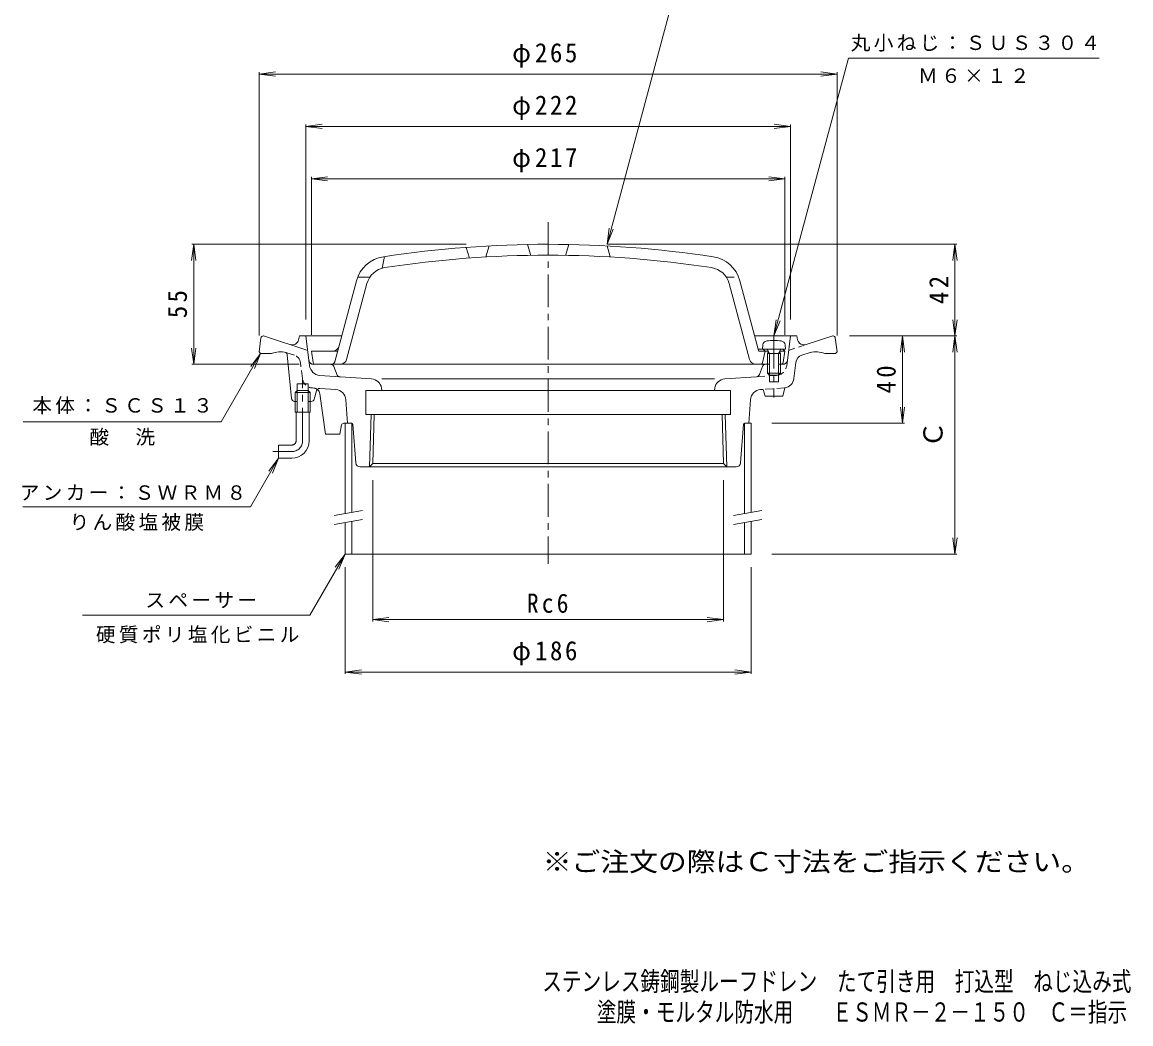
# Model space of a CAD drawing. Units: millimetres, scale not verified, with parts at other scales. Extents: x -279 to 229, y -346 to 350.
# Drawn here: x -279 to 229, y -346 to 113 of the extents above; entities that cross this region are included whole.
import ezdxf
from ezdxf.enums import TextEntityAlignment as Align

# ---------------------------------------------------------------- set-up
doc = ezdxf.new("R2010")
doc.units = ezdxf.units.MM
doc.header["$LTSCALE"] = 3
for name, pattern in [('CHAIN1', [8, 5, -1, 1, -1]), ('DASHED1', [1.8, 1.2, -0.6]), ('DOUBLE_CHAIN2', [12.8, 9, -1, 0.6, -0.6, 0.6, -1])]:
    doc.linetypes.add(name, pattern=pattern)
for name, color, linetype, lineweight in [('0-0_通り芯', 3, 'Continuous', 9), ('0-2_仕上', 6, 'Continuous', 9), ('0-3_建具', 4, 'Continuous', 9), ('0-4_その他', 7, 'Continuous', 9), ('0-5_寸法', 7, 'Continuous', 9)]:
    doc.layers.add(name, color=color, linetype=linetype, lineweight=lineweight)
doc.layers.add('F-5_F-5ﾚｲﾔ', color=6, linetype='Continuous')
doc.styles.add('ＭＳ ゴシック', font='')
doc.styles.get('ＭＳ ゴシック').set_extended_font_data('MS Gothic')

msp = doc.modelspace()

# ---------------------------------------------------------------- linework, layer by layer
at = {"layer": '0-0_通り芯', "linetype": 'CHAIN1'}
for p, q in [((-37.987, 21.337), (-37.987, -135.296)), ((-150.486, -78.836), (-150.486, -51.068)), ((-164.211, -83.836), (-155.486, -83.836))]:
    msp.add_line(p, q, dxfattribs=at)
at = {"layer": '0-0_通り芯'}
for p, q in [((-170.393, -38.086), (-169.596, -31.712)), ((-168.604, -30.836), (-168.487, -30.836)), ((-148.176, -37.435), (-168.486, -30.836)), ((-152.329, -32.56), (-151.986, -30.836)), ((-151.986, -30.836), (-132.611, -30.836)), ((-147.308, -44.508), (-148.986, -30.836)), ((56.638, -30.836), (76.013, -30.836)), ((71.633, -42.08), (73.014, -30.836)), ((76.356, -32.56), (76.013, -30.836)), ((80.225, -34.829), (92.513, -30.836)), ((92.631, -30.836), (92.513, -30.836)), ((94.42, -38.086), (93.623, -31.712)), ((-170.393, -38.086), (-169.731, -38.836)), ((-169.731, -38.836), (-164.731, -38.836)), ((-157.521, -39.554), (-155.616, -59.479)), ((82.03, -38.448), (78.286, -39.665)), ((93.758, -38.836), (88.758, -38.836)), ((94.42, -38.086), (93.758, -38.836)), ((60.189, -44.898), (58.819, -48.482)), ((61.624, -43.836), (63.383, -43.836)), ((67.643, -43.836), (69.648, -43.836)), ((74.653, -50.303), (75.552, -42.981)), ((-118.921, -50.561), (-142.695, -48.898)), ((-114.153, -50.561), (38.18, -50.561)), ((42.948, -50.561), (57.492, -49.544)), ((-153.036, -65.836), (-153.036, -52.836)), ((-147.936, -52.836), (-153.036, -52.836)), ((-147.936, -52.836), (-147.936, -65.836)), ((-147.936, -55.836), (-147.036, -56.736)), ((-142.56, -54.923), (-135.339, -55.428)), ((-121.487, -55.836), (45.513, -55.836)), ((-121.487, -55.836), (-121.487, -66.836)), ((-114.338, -54.727), (-114.153, -55.836)), ((38.365, -54.727), (38.18, -55.836)), ((45.513, -55.836), (45.513, -66.836)), ((59.366, -55.428), (60.513, -55.347)), ((61.513, -58.362), (60.513, -55.347)), ((67.643, -51.836), (63.383, -51.836)), ((69.513, -58.362), (70.516, -54.625)), ((-153.036, -60.836), (-154.181, -60.836)), ((-146.603, -60.836), (-147.936, -60.836)), ((-147.036, -56.736), (-147.036, -65.836)), ((-144.108, -56.012), (-145.166, -59.766)), ((-142.643, -57.291), (-139.987, -75.836)), ((-130.698, -60.085), (-129.987, -70.836)), ((54.725, -60.085), (54.013, -70.836)), ((61.513, -58.362), (69.513, -58.362)), ((-153.936, -65.836), (-147.036, -65.836)), ((-153.487, -78.836), (-153.487, -65.836)), ((-147.486, -78.836), (-147.486, -65.836)), ((-131.637, -70.836), (-127.948, -70.836)), ((-121.487, -66.836), (45.513, -66.836)), ((-119.902, -90.836), (-119.152, -66.836)), ((-118.376, -89.358), (-117.673, -66.836)), ((43.928, -90.836), (43.179, -66.836)), ((51.977, -70.836), (54.013, -70.836)), ((-133.457, -75.836), (-139.987, -75.836)), ((-132.618, -71.64), (-133.457, -75.836)), ((-127.449, -71.299), (-126.128, -88.911)), ((51.479, -71.299), (50.152, -88.986)), ((-155.486, -80.836), (-161.486, -80.836)), ((-161.486, -86.836), (-161.486, -80.836)), ((-155.486, -86.836), (-161.486, -86.836)), ((-124.138, -90.836), (48.163, -90.836)), ((-118.376, -89.358), (-119.902, -90.836)), ((42.403, -89.358), (43.928, -90.836))]:
    msp.add_line(p, q, dxfattribs=at)
at = {"layer": '0-0_通り芯', "linetype": 'DASHED1'}
for p, q in [((80.225, -34.829), (72.203, -37.435)), ((-154.259, -39.665), (-158.026, -38.441)), ((-150.626, -50.303), (-151.525, -42.981)), ((71.334, -44.508), (71.633, -42.08)), ((66.721, -48.886), (57.491, -49.532)), ((-145.403, -54.724), (-146.012, -54.681)), ((70.385, -54.645), (60.513, -55.335))]:
    msp.add_line(p, q, dxfattribs=at)
at = {"layer": '0-0_通り芯', "linetype": 'DOUBLE_CHAIN2'}
for p, q in [((-137.597, -43.836), (-145.621, -43.836)), ((-136.162, -44.898), (-134.683, -48.753))]:
    msp.add_line(p, q, dxfattribs=at)
at = {"layer": '0-0_通り芯'}
for points in [[(-147.936, -55.836), (-153.036, -55.836), (-153.936, -56.736)], [(-153.936, -65.836), (-153.936, -56.736), (-147.036, -56.736)], [(-118.376, -89.358), (42.403, -89.358), (41.699, -66.836)]]:
    msp.add_lwpolyline(points, dxfattribs=at)
for centre, radius, start, end in [((-168.604, -31.836), 1, 90, 172.8746), ((-155.271, -31.975), 3, 251.99986, 348.76921), ((79.298, -31.975), 3, 191.23079, 288.00014), ((92.631, -31.836), 1, 7.1254, 90), ((-160.794, -49.107), 11, 75.45909, 110.97173), ((-159.014, -39.697), 1.5, 5.46072, 59.42584), ((79.522, -43.469), 4, 107.99991, 173.00011), ((84.821, -49.107), 11, 69.02827, 104.54091), ((-142.345, -43.899), 5, 186.99982, 265.99983), ((61.624, -45.336), 1.5, 90, 163.00925), ((69.648, -41.836), 2, 270, 352.99992), ((-119.27, -55.549), 5, 9.46199, 86.00024), ((43.297, -55.549), 5, 93.99976, 170.53801), ((57.387, -48.035), 1.5, 274.00117, 342.67337), ((69.69, -49.693), 5, 277.98758, 352.99973), ((-142.665, -56.419), 1.5, 85.99991, 164.26503), ((-145.613, -57.716), 3, 8.15134, 49.4239), ((-135.687, -60.415), 5, 3.7879, 85.99983), ((59.714, -60.415), 5, 94.00017, 176.2121), ((-154.123, -59.336), 1.5, 185.46068, 270), ((-146.603, -59.336), 1.5, 270, 343.32822), ((-131.637, -71.836), 1, 90, 168.69044), ((-127.948, -71.336), 0.5, 4.289, 90), ((51.977, -71.336), 0.5, 90, 175.71074), ((-155.486, -78.836), 8, 270, 0), ((-155.486, -78.836), 2, 270, 0), ((-124.131, -88.836), 2, 184.28883, 269.80486), ((48.158, -88.836), 2, 270.13797, 355.71117)]:
    msp.add_arc(centre, radius, start, end, dxfattribs=at)
at = {"layer": '0-0_通り芯', "linetype": 'DASHED1'}
for centre, radius, start, end in [((-155.495, -43.469), 4, 6.99989, 72.00009), ((66.372, -43.899), 5, 274.00017, 353.00018), ((-145.664, -49.693), 5, 187.00027, 265.99986), ((-145.613, -57.716), 3, 49.4239, 86.00012)]:
    msp.add_arc(centre, radius, start, end, dxfattribs=at)
at = {"layer": '0-0_通り芯', "linetype": 'DOUBLE_CHAIN2'}
for centre, radius, start, end in [((-145.621, -41.836), 2, 187.00008, 270), ((-137.597, -45.336), 1.5, 16.99075, 90), ((-133.353, -48.049), 1.5, 207.90082, 265.99974)]:
    msp.add_arc(centre, radius, start, end, dxfattribs=at)
at = {"layer": '0-0_通り芯', "linetype": 'CHAIN1'}
for radius in [5, 2]:
    msp.add_arc((-155.486, -78.836), radius, 270, 0, dxfattribs=at)
at = {"layer": '0-2_仕上'}
for p, q in [((-64.987, 10.435), (-66.487, 5.343)), ((-47.487, 11.074), (-45.987, 6.099)), ((-28.487, 11.074), (-29.987, 6.099)), ((-10.987, 10.435), (-9.487, 5.343)), ((-112.987, 5.507), (-113.987, 0.229)), ((-75.487, 9.756), (-73.987, 4.853)), ((-119.641, -3.836), (-125.266, -3.836)), ((-135.805, -42.755), (-125.831, -5.533)), ((-130.322, -41.612), (-121.001, -6.827)), ((54.349, -41.612), (45.028, -6.827)), ((58.246, -36.836), (49.858, -5.533)), ((-134.487, -37.836), (-146.487, -37.836)), ((-146.487, -37.836), (-145.636, -43.015)), ((58.246, -36.836), (69.513, -36.836)), ((60.205, -43.082), (61.54, -37.823)), ((61.504, -37.824), (60.516, -36.836)), ((61.504, -37.836), (62.822, -37.836)), ((68.205, -37.836), (70.513, -37.836)), ((70.513, -37.836), (69.513, -36.836)), ((70.513, -37.836), (69.663, -43.015)), ((62.513, -43.836), (-144.652, -43.836))]:
    msp.add_line(p, q, dxfattribs=at)
at = {"layer": '0-2_仕上', "linetype": 'DASHED1'}
for p, q in [((43.668, -3.836), (49.293, -3.836)), ((58.246, -36.836), (58.513, -37.836)), ((61.504, -37.836), (58.513, -37.836))]:
    msp.add_line(p, q, dxfattribs=at)
at = {"layer": '0-2_仕上', "color": 4}
for p, q in [((60.263, -36.836), (60.43, -34.933)), ((70.763, -36.836), (70.597, -34.933)), ((70.763, -36.836), (60.263, -36.836)), ((63.383, -38.836), (62.331, -36.963)), ((62.513, -38.836), (62.954, -38.072)), ((62.513, -38.836), (68.513, -38.836)), ((63.383, -38.836), (63.383, -51.836)), ((67.643, -38.836), (68.695, -36.963)), ((67.643, -38.836), (67.643, -51.836)), ((68.513, -38.836), (68.072, -38.072)), ((68.513, -38.836), (68.513, -47.966)), ((63.383, -48.836), (62.513, -47.966)), ((63.383, -48.836), (67.643, -48.836)), ((67.643, -48.836), (68.513, -47.966))]:
    msp.add_line(p, q, dxfattribs=at)
at = {"layer": '0-2_仕上', "color": 4, "linetype": 'CHAIN1'}
msp.add_line((65.513, -30.791), (65.513, -59.109), dxfattribs=at)
at = {"layer": '0-2_仕上', "color": 4}
msp.add_lwpolyline([(62.513, -38.836), (62.513, -47.966), (68.513, -47.966)], dxfattribs=at)
at = {"layer": '0-2_仕上'}
for centre, radius, start, end in [((-37.987, -488.836), 500, 81.3007, 98.68752), ((-111.342, -9.416), 15, 98.30656, 164.99998), ((-37.987, -488.836), 495, 81.3007, 98.71082), ((35.369, -9.416), 15, 14.99997, 81.30069), ((-111.342, -9.416), 10, 99.26947, 164.99994), ((35.369, -9.416), 10, 15.00005, 81.3007), ((-136.789, -34.836), 3, 270, 345.00043), ((-144.652, -42.836), 1, 190.30489, 270), ((-137.245, -42.336), 1.5, 270, 344.99969), ((-133.22, -40.836), 3, 270, 345.00027), ((57.247, -40.836), 3, 194.99973, 270), ((59.235, -42.836), 1, 270, 345.75659), ((68.679, -42.836), 1, 270, 349.69493)]:
    msp.add_arc(centre, radius, start, end, dxfattribs=at)
at = {"layer": '0-2_仕上', "color": 4}
for centre, radius, start, end in [((62.422, -35.107), 2, 96.33815, 175.00002), ((65.513, -62.936), 30, 83.6618, 96.3382), ((68.604, -35.107), 2, 4.99998, 83.66183), ((62.113, -37.086), 0.25, 29.32918, 90), ((68.913, -37.086), 0.25, 90, 150.67082)]:
    msp.add_arc(centre, radius, start, end, dxfattribs=at)
at = {"layer": '0-3_建具'}
for p, q in [((-127.987, -70.836), (-130.987, -70.836)), ((-130.987, -70.836), (-130.987, -112.264)), ((-127.987, -70.836), (-127.987, -111.735)), ((52.014, -70.836), (55.013, -70.836)), ((52.014, -70.836), (52.014, -112.264)), ((55.013, -70.836), (55.013, -111.735)), ((-130.987, -116.326), (-130.987, -130.836)), ((-127.987, -115.797), (-127.987, -130.836)), ((52.014, -116.326), (52.014, -130.836)), ((55.013, -115.797), (55.013, -130.836)), ((55.013, -130.836), (-130.987, -130.836))]:
    msp.add_line(p, q, dxfattribs=at)
at = {"layer": '0-3_建具', "color": 7}
for p, q in [((-135.987, -113.146), (-122.987, -110.854)), ((47.013, -113.146), (60.014, -110.854)), ((-135.987, -117.208), (-122.987, -114.915)), ((47.013, -117.208), (60.014, -114.915))]:
    msp.add_line(p, q, dxfattribs=at)
at = {"layer": '0-4_その他'}
for p, q in [((-170.393, 89.164), (-162.957, 90.143)), ((-170.393, -30.586), (-170.393, 90.064)), ((-170.393, 89.164), (-162.957, 88.185)), ((-170.393, 89.164), (94.42, 89.164)), ((94.42, 89.164), (86.984, 90.143)), ((94.42, 89.164), (86.984, 88.185)), ((94.42, -30.586), (94.42, 90.064)), ((-148.986, 65.164), (-141.551, 66.143)), ((-148.986, -23.336), (-148.986, 66.064)), ((73.014, 65.164), (65.578, 66.143)), ((73.014, -23.336), (73.014, 66.064)), ((-148.986, 65.164), (-141.551, 64.185)), ((-148.986, 65.164), (73.014, 65.164)), ((73.014, 65.164), (65.578, 64.185)), ((-146.487, 41.164), (-139.051, 42.143)), ((-146.487, -30.336), (-146.487, 42.064)), ((-146.487, 41.164), (-139.051, 40.185)), ((-146.487, 41.164), (70.513, 41.164)), ((70.513, 41.164), (63.078, 42.143)), ((70.513, 41.164), (63.078, 40.185)), ((70.513, -30.336), (70.513, 42.064)), ((-200.393, 11.164), (-201.372, 3.728)), ((-75.487, 11.164), (-201.293, 11.164)), ((-200.393, 11.164), (-199.414, 3.728)), ((-200.393, -43.836), (-200.393, 11.164)), ((-10.987, 11.164), (149.32, 11.164)), ((148.42, 11.164), (147.441, 3.728)), ((148.42, 11.164), (149.399, 3.728)), ((148.42, -130.836), (148.42, 11.164)), ((148.42, -30.836), (147.441, -23.4)), ((148.42, -30.836), (149.399, -23.4)), ((100.131, -30.836), (149.32, -30.836)), ((100.131, -30.836), (149.32, -30.836)), ((124.42, -30.836), (123.441, -38.272)), ((124.42, -30.836), (125.399, -38.272)), ((124.42, -70.836), (124.42, -30.836)), ((148.42, -30.836), (147.441, -38.272)), ((148.42, -30.836), (149.399, -38.272)), ((-200.393, -43.836), (-201.372, -36.4)), ((-200.393, -43.836), (-199.414, -36.4)), ((-152.152, -43.836), (-201.293, -43.836)), ((124.42, -70.836), (123.441, -63.4)), ((124.42, -70.836), (125.399, -63.4)), ((64.513, -70.836), (125.32, -70.836)), ((-118.376, -96.858), (-118.376, -161.736)), ((42.403, -96.858), (42.403, -161.736)), ((148.42, -130.836), (147.441, -123.4)), ((148.42, -130.836), (149.399, -123.4)), ((64.513, -130.836), (149.32, -130.836)), ((-130.987, -185.736), (-130.987, -136.836)), ((55.013, -185.736), (55.013, -136.836)), ((-118.376, -160.836), (-110.94, -159.857)), ((-118.376, -160.836), (-110.94, -161.815)), ((-118.376, -160.836), (42.403, -160.836)), ((42.403, -160.836), (34.967, -159.857)), ((42.403, -160.836), (34.967, -161.815)), ((-130.987, -184.836), (-123.551, -183.857)), ((-130.987, -184.836), (55.013, -184.836)), ((-130.987, -184.836), (-123.551, -185.815)), ((55.013, -184.836), (47.578, -183.857)), ((55.013, -184.836), (47.578, -185.815))]:
    msp.add_line(p, q, dxfattribs=at)
at = {"layer": '0-5_寸法'}
for p, q in [((-10.987, 11.164), (25.835, 148.585)), ((65.513, -30.836), (99.613, 96.425)), ((99.613, 96.425), (214.521, 96.425)), ((-10.987, 11.164), (-10.008, 18.6)), ((-10.987, 11.164), (-8.116, 18.093)), ((65.513, -30.836), (66.492, -23.4)), ((65.513, -30.836), (68.383, -23.907)), ((-169.731, -38.836), (-187.86, -70.237)), ((-169.731, -38.836), (-174.297, -44.786)), ((-169.731, -38.836), (-172.601, -45.765)), ((-187.86, -70.237), (-278.497, -70.237)), ((-161.486, -86.836), (-174.357, -109.128)), ((-161.486, -86.836), (-166.052, -92.786)), ((-161.486, -86.836), (-164.357, -93.765)), ((-174.357, -109.128), (-278.728, -109.128)), ((-130.987, -130.836), (-147.152, -158.836)), ((-130.987, -130.836), (-135.552, -136.786)), ((-130.987, -130.836), (-133.857, -137.765)), ((-147.152, -158.836), (-251.45, -158.836))]:
    msp.add_line(p, q, dxfattribs=at)

# ---------------------------------------------------------------- texts
at = {"layer": '0-4_その他', "color": 2, "style": 'ＭＳ ゴシック'}
msp.add_text('Ｃ', height=8.798, rotation=90, dxfattribs=at).set_placement((145.42, -82.036), align=Align.BOTTOM_LEFT)
at = {"layer": '0-4_その他', "color": 2, "char_height": 8.798, "attachment_point": 7, "style": 'ＭＳ ゴシック'}
for s, insert in [('\\T1.21;\\W0.95;φ265', (-54.487, 92.164)), ('\\T1.21;\\W0.95;φ222', (-54.486, 68.164)), ('\\T1.21;\\W0.95;φ217', (-54.487, 44.164)), ('\\T1.27;\\W0.9;Rc6', (-47.737, -157.836)), ('\\T1.21;\\W0.95;φ186', (-54.487, -181.836))]:
    msp.add_mtext(s, dxfattribs=dict(at, insert=insert))
at = {"layer": '0-4_その他', "color": 2, "char_height": 8.798, "attachment_point": 7, "rotation": 90, "style": 'ＭＳ ゴシック'}
for s, insert in [('\\T1.27;\\W0.95;42', (145.42, -16.211)), ('\\T1.27;\\W0.95;55', (-203.393, -22.711)), ('\\T1.27;\\W0.95;40', (121.42, -57.211))]:
    msp.add_mtext(s, dxfattribs=dict(at, insert=insert))
at = {"layer": '0-5_寸法', "char_height": 6.598, "attachment_point": 7, "style": 'ＭＳ ゴシック'}
for s, insert in [('\\T1.17;丸小ねじ：ＳＵＳ３０４', (100.714, 99.465)), ('\\T1.17;Ｍ６×１２', (131.567, 85.013)), ('\\T1.17;本体：ＳＣＳ１３', (-274.365, -66.685)), ('\\T1.17;酸\u3000洗', (-248.179, -81.148)), ('\\T1.17;アンカー：ＳＷＲＭ８', (-280.143, -106.251)), ('\\T1.17;りん酸塩被膜', (-257.292, -120.197)), ('\\T1.17;スペーサー', (-222.525, -155.6)), ('\\T1.17;硬質ポリ塩化ビニル', (-245.247, -171.713))]:
    msp.add_mtext(s, dxfattribs=dict(at, insert=insert))
at = {"layer": 'F-5_F-5ﾚｲﾔ', "color": 2, "style": 'ＭＳ ゴシック', "width": 1.1}
msp.add_text('※ご注文の際はＣ寸法をご指示ください。', height=8.798, dxfattribs=at).set_placement((-40.488, -278.777), align=Align.BOTTOM_LEFT)
at = {"layer": 'F-5_F-5ﾚｲﾔ', "style": 'ＭＳ ゴシック', "width": 0.75}
for s, p in [('ステンレス鋳鋼製ルーフドレン\u3000たて引き用\u3000打込型\u3000ねじ込み式', (-40.667, -333.632)), ('塗膜・モルタル防水用\u3000\u3000ＥＳＭＲ－２－１５０\u3000Ｃ＝指示', (-15.661, -347.656))]:
    msp.add_text(s, height=8.798, dxfattribs=at).set_placement(p, align=Align.BOTTOM_LEFT)

doc.saveas('drawing.dxf')
